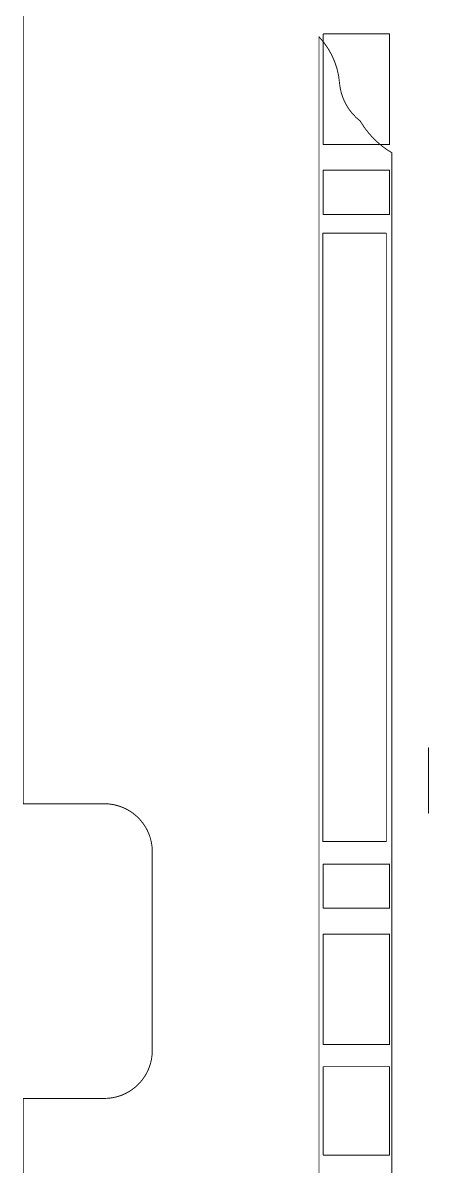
# Model space of a CAD drawing. Header units: millimetres. Extents: x 25.4 to 95, y 25.4 to 75.4.
# Drawn here: x 25.39 to 30.91, y 42.48 to 58 of the extents above; entities that cross this region are included whole.
import ezdxf

# ---------------------------------------------------------------- set-up
doc = ezdxf.new("R2010")
doc.units = ezdxf.units.MM
for name, color, linetype in [('Mechanical15', 56, 'Continuous'), ('Mechanical2', 216, 'Continuous'), ('Mechanical3', 76, 'Continuous'), ('Mechanical5', 56, 'Continuous')]:
    doc.layers.add(name, color=color, linetype=linetype)

msp = doc.modelspace()

# ---------------------------------------------------------------- linework, layer by layer
at = {"layer": 'Mechanical15', "const_width": 0.0127}
for points in [[(29.472, 56.354), (29.472, 57.854)], [(29.472, 57.854), (30.372, 57.854)], [(30.372, 56.354), (30.372, 57.854)], [(29.472, 56.354), (30.372, 56.354)], [(29.472, 56.004), (30.372, 56.004)], [(29.472, 55.404), (29.472, 56.004)], [(30.372, 55.404), (30.372, 56.004)], [(29.472, 55.404), (30.372, 55.404)], [(30.902, 47.275), (30.902, 48.164)], [(29.472, 46.585), (30.372, 46.585)], [(29.472, 45.985), (29.472, 46.585)], [(30.372, 45.985), (30.372, 46.585)], [(29.472, 45.985), (30.372, 45.985)], [(29.472, 44.135), (29.472, 45.635)], [(29.472, 45.635), (30.372, 45.635)], [(30.372, 44.135), (30.372, 45.635)], [(29.472, 44.135), (30.372, 44.135)], [(29.472, 42.635), (29.472, 43.835)], [(29.472, 43.835), (30.372, 43.835)], [(30.372, 42.635), (30.372, 43.835)], [(29.472, 42.635), (30.372, 42.635)]]:
    msp.add_lwpolyline(points, dxfattribs=at)
at = {"layer": 'Mechanical15', "const_width": 0.00635}
for points in [[(29.469, 57.854, 1), (29.475, 57.854, 1)], [(29.469, 57.854, 1), (29.475, 57.854, 1)], [(30.369, 57.854, 1), (30.375, 57.854, 1)], [(30.369, 57.854, 1), (30.375, 57.854, 1)], [(29.469, 56.354, 1), (29.475, 56.354, 1)], [(29.469, 56.354, 1), (29.475, 56.354, 1)], [(30.369, 56.354, 1), (30.375, 56.354, 1)], [(30.369, 56.354, 1), (30.375, 56.354, 1)], [(29.469, 56.004, 1), (29.475, 56.004, 1)], [(29.469, 56.004, 1), (29.475, 56.004, 1)], [(30.369, 56.004, 1), (30.375, 56.004, 1)], [(30.369, 56.004, 1), (30.375, 56.004, 1)], [(29.469, 55.404, 1), (29.475, 55.404, 1)], [(29.469, 55.404, 1), (29.475, 55.404, 1)], [(30.369, 55.404, 1), (30.375, 55.404, 1)], [(30.369, 55.404, 1), (30.375, 55.404, 1)], [(30.899, 48.164, 1), (30.906, 48.164, 1)], [(30.899, 47.275, 1), (30.906, 47.275, 1)], [(29.469, 46.585, 1), (29.475, 46.585, 1)], [(29.469, 46.585, 1), (29.475, 46.585, 1)], [(30.369, 46.585, 1), (30.375, 46.585, 1)], [(30.369, 46.585, 1), (30.375, 46.585, 1)], [(29.469, 45.985, 1), (29.475, 45.985, 1)], [(29.469, 45.985, 1), (29.475, 45.985, 1)], [(30.369, 45.985, 1), (30.375, 45.985, 1)], [(30.369, 45.985, 1), (30.375, 45.985, 1)], [(29.469, 45.635, 1), (29.475, 45.635, 1)], [(29.469, 45.635, 1), (29.475, 45.635, 1)], [(30.369, 45.635, 1), (30.375, 45.635, 1)], [(30.369, 45.635, 1), (30.375, 45.635, 1)], [(29.469, 44.135, 1), (29.475, 44.135, 1)], [(29.469, 44.135, 1), (29.475, 44.135, 1)], [(30.369, 44.135, 1), (30.375, 44.135, 1)], [(30.369, 44.135, 1), (30.375, 44.135, 1)], [(29.469, 43.835, 1), (29.475, 43.835, 1)], [(29.469, 43.835, 1), (29.475, 43.835, 1)], [(30.369, 43.835, 1), (30.375, 43.835, 1)], [(30.369, 43.835, 1), (30.375, 43.835, 1)], [(29.469, 42.635, 1), (29.475, 42.635, 1)], [(29.469, 42.635, 1), (29.475, 42.635, 1)], [(30.369, 42.635, 1), (30.375, 42.635, 1)], [(30.369, 42.635, 1), (30.375, 42.635, 1)]]:
    msp.add_lwpolyline(points, format="xyb", close=True, dxfattribs=at)
at = {"layer": 'Mechanical2', "const_width": 0.0127}
for points in [[(29.465, 46.893), (29.465, 55.148)], [(29.465, 55.148), (30.328, 55.148)], [(30.328, 46.893), (30.328, 55.148)], [(29.465, 46.893), (30.328, 46.893)]]:
    msp.add_lwpolyline(points, dxfattribs=at)
at = {"layer": 'Mechanical2', "const_width": 0.00635}
for points in [[(29.461, 55.148, 1), (29.468, 55.148, 1)], [(29.461, 55.148, 1), (29.468, 55.148, 1)], [(30.325, 55.148, 1), (30.331, 55.148, 1)], [(30.325, 55.148, 1), (30.331, 55.148, 1)], [(29.461, 46.893, 1), (29.468, 46.893, 1)], [(29.461, 46.893, 1), (29.468, 46.893, 1)], [(30.325, 46.893, 1), (30.331, 46.893, 1)], [(30.325, 46.893, 1), (30.331, 46.893, 1)]]:
    msp.add_lwpolyline(points, format="xyb", close=True, dxfattribs=at)
at = {"layer": 'Mechanical3', "const_width": 0.0127}
for points in [[(29.414, 29.697), (29.414, 57.815)], [(30.404, 34.574), (30.404, 56.24)]]:
    msp.add_lwpolyline(points, dxfattribs=at)
at = {"layer": 'Mechanical3', "const_width": 0.00635}
for points in [[(29.411, 57.815, 1), (29.417, 57.815, 1)], [(29.411, 57.815, 1), (29.417, 57.815, 1)], [(29.69, 57.18, 1), (29.696, 57.18, 1)], [(29.69, 57.18, 1), (29.696, 57.18, 1)], [(29.969, 56.672, 1), (29.976, 56.672, 1)], [(29.969, 56.672, 1), (29.976, 56.672, 1)], [(30.401, 56.24, 1), (30.408, 56.24, 1)], [(30.401, 56.24, 1), (30.408, 56.24, 1)]]:
    msp.add_lwpolyline(points, format="xyb", close=True, dxfattribs=at)
at = {"layer": 'Mechanical3', "const_width": 0.0127}
for points in [[(29.414, 57.815, -0.173214), (29.693, 57.18)], [(29.973, 56.672, -0.205258), (29.693, 57.18)], [(30.404, 56.24, -0.128606), (29.973, 56.672)]]:
    msp.add_lwpolyline(points, format="xyb", dxfattribs=at)
at = {"layer": 'Mechanical5', "const_width": 0.0127}
for points in [[(25.401, 47.404), (25.401, 67.416)], [(25.401, 47.404), (26.501, 47.404)], [(27.151, 44.054), (27.151, 46.754)], [(25.401, 43.404), (26.501, 43.404)], [(25.401, 26.004), (25.401, 43.404)]]:
    msp.add_lwpolyline(points, dxfattribs=at)
at = {"layer": 'Mechanical5', "const_width": 0.00635}
for points in [[(25.397, 47.404, 1), (25.404, 47.404, 1)], [(25.397, 47.404, 1), (25.404, 47.404, 1)], [(26.497, 47.404, 1), (26.504, 47.404, 1)], [(26.497, 47.404, 1), (26.504, 47.404, 1)], [(27.147, 46.754, 1), (27.154, 46.754, 1)], [(27.147, 46.754, 1), (27.154, 46.754, 1)], [(27.147, 44.054, 1), (27.154, 44.054, 1)], [(27.147, 44.054, 1), (27.154, 44.054, 1)], [(25.397, 43.404, 1), (25.404, 43.404, 1)], [(25.397, 43.404, 1), (25.404, 43.404, 1)], [(26.497, 43.404, 1), (26.504, 43.404, 1)], [(26.497, 43.404, 1), (26.504, 43.404, 1)]]:
    msp.add_lwpolyline(points, format="xyb", close=True, dxfattribs=at)
at = {"layer": 'Mechanical5', "const_width": 0.0127}
for points in [[(26.501, 47.404, -0.414216), (27.151, 46.754)], [(27.151, 44.054, -0.414216), (26.501, 43.404)]]:
    msp.add_lwpolyline(points, format="xyb", dxfattribs=at)

doc.saveas('drawing.dxf')
